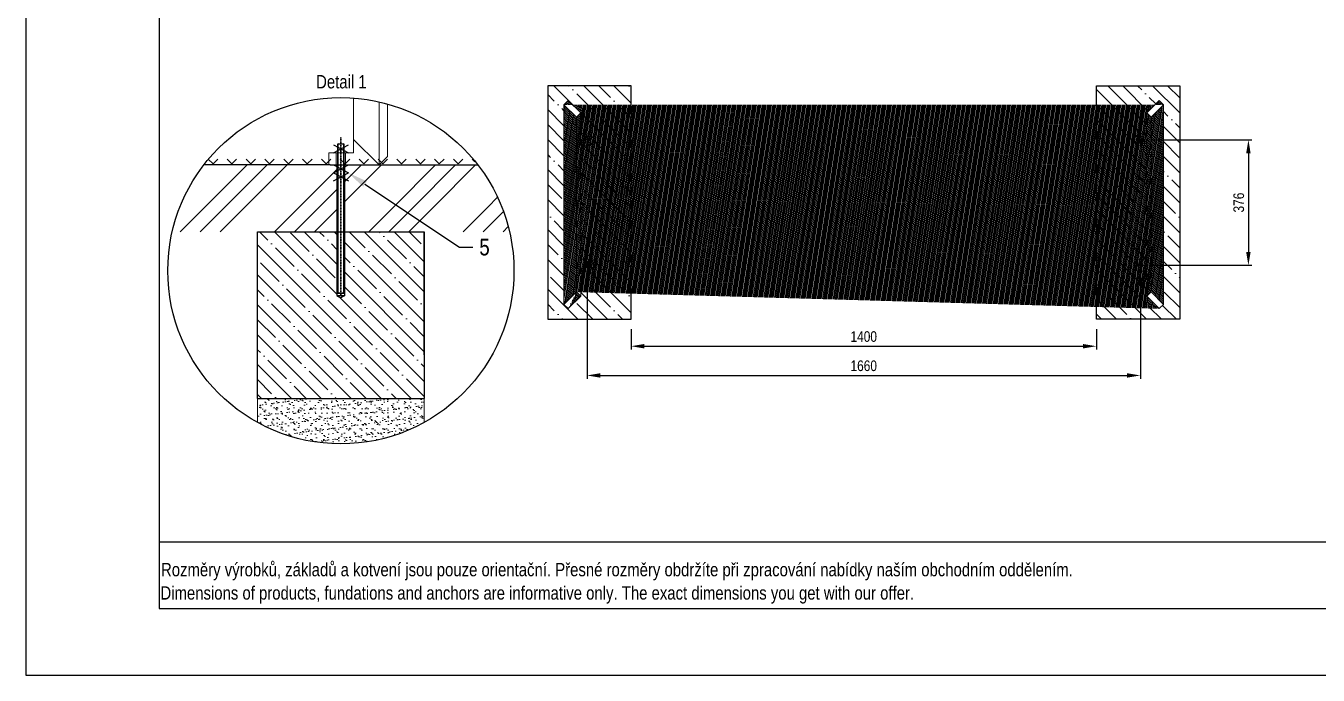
# Model space of a CAD drawing. Header units: millimetres. Extents: x 11004 to 16944, y 3085 to 7285.
# Drawn here: x 11004 to 14881, y 3085 to 5032 of the extents above; entities that cross this region are included whole.
import ezdxf
from ezdxf import colors
from ezdxf.entities.mleader import LeaderData, LeaderLine
from ezdxf.lldxf.tags import DXFTag
from ezdxf.math import Vec2, Vec3

# ---------------------------------------------------------------- set-up
doc = ezdxf.new("R2010")
doc.units = ezdxf.units.MM
doc.header["$LTSCALE"] = 0.3
doc.linetypes.add('DashDot', pattern=[15, 9, -3, 0, -3])
doc.layers.add('Nekreslit', color=6, linetype='Continuous', plot=False)
doc.layers.add('SRAFY', color=251, linetype='Continuous', lineweight=13)
doc.styles.add('SEACAD_Arial', font='arial.ttf', dxfattribs={"width": 0.8})
tags = doc.linetypes.add('HIDDEN2', pattern=[4.762499999999999, 3.175, -1.5875]).pattern_tags.tags
tags[6:7] = [DXFTag(74, 4), DXFTag(75, 0), DXFTag(340, '0'), DXFTag(46, 0.0), DXFTag(50, 0.0), DXFTag(44, 0.0), DXFTag(45, 0.0)]
tags[4:5] = [DXFTag(74, 4), DXFTag(75, 0), DXFTag(340, '0'), DXFTag(46, 0.0), DXFTag(50, 0.0), DXFTag(44, 0.0), DXFTag(45, 0.0)]
doc.dimstyles.new('ISO-25', dxfattribs={"dimtxt": 1.6, "dimasz": 2, "dimexe": 0.5, "dimexo": 1.5, "dimtad": 1, "dimdec": 0, "dimtxsty": 'SEACAD_Arial', "dimcen": 2, "dimadec": 0, "dimazin": 0, "dimtfac": 1, "dimtdec": 0, "dimtmove": 0, "dimatfit": 3, "dimfxl": 1, "dimarcsym": 0})

# ---------------------------------------------------------------- blocks, each defined once
blk = doc.blocks.new('*D160')
at = {"color": 0, "lineweight": -2, "transparency": 16777216}
for p, q in [((12819.94003731704, 4122.041347261838), (12819.94003731704, 4061.372813228973)), ((14215.90322736432, 4122.041347261838), (14215.90322736432, 4061.372813228973)), ((12859.94003731704, 4071.372813228973), (14175.90322736432, 4071.372813228973))]:
    blk.add_line(p, q, dxfattribs=at)
at = {"color": 0, "transparency": 16777216}
for points in [[(12859.94003731704, 4078.039479895639), (12859.94003731704, 4064.706146562306), (12819.94003731704, 4071.372813228973)], [(14175.90322736432, 4078.039479895639), (14175.90322736432, 4064.706146562306), (14215.90322736432, 4071.372813228973)]]:
    blk.add_solid(points, dxfattribs=at)
at = {"layer": 'Defpoints', "color": 0, "transparency": 16777216}
for p in [(12819.94003731704, 4152.041347261838), (14215.90322736432, 4152.041347261838), (14215.90322736432, 4071.372813228973)]:
    blk.add_point(p, dxfattribs=at)
at = {"color": 0, "transparency": 16777216, "insert": (13517.92163234068, 4100.211148836067), "char_height": 32, "attachment_point": 5, "style": 'SEACAD_Arial'}
blk.add_mtext('1400', dxfattribs=at)
blk = doc.blocks.new('*D161')
at = {"color": 0, "lineweight": -2, "transparency": 16777216}
for p, q in [((12687.94003731704, 4284.041347261838), (12687.94003731704, 3973.776023901546)), ((14347.90322736431, 4284.041347261838), (14347.90322736431, 3973.776023901546)), ((12727.94003731704, 3983.776023901546), (14307.90322736431, 3983.776023901546))]:
    blk.add_line(p, q, dxfattribs=at)
at = {"color": 0, "transparency": 16777216}
for points in [[(12727.94003731704, 3990.442690568213), (12727.94003731704, 3977.10935723488), (12687.94003731704, 3983.776023901546)], [(14307.90322736431, 3990.442690568213), (14307.90322736431, 3977.10935723488), (14347.90322736431, 3983.776023901546)]]:
    blk.add_solid(points, dxfattribs=at)
at = {"layer": 'Defpoints', "color": 0, "transparency": 16777216}
for p in [(12687.94003731704, 4314.041347261838), (14347.90322736431, 4314.041347261838), (14347.90322736431, 3983.776023901546)]:
    blk.add_point(p, dxfattribs=at)
at = {"color": 0, "transparency": 16777216, "insert": (13517.92163234068, 4012.61435950864), "char_height": 32, "attachment_point": 5, "style": 'SEACAD_Arial'}
blk.add_mtext('1660', dxfattribs=at)
blk = doc.blocks.new('*D162')
at = {"color": 0, "lineweight": -2, "transparency": 16777216}
for p, q in [((14377.90322736431, 4690.041347261838), (14681.87272944004, 4690.041347261838)), ((14671.87272944004, 4650.041347261838), (14671.87272944004, 4354.041347261838)), ((14377.90322736431, 4314.041347261838), (14681.87272944004, 4314.041347261838))]:
    blk.add_line(p, q, dxfattribs=at)
at = {"color": 0, "transparency": 16777216}
for points in [[(14665.20606277338, 4650.041347261838), (14678.53939610671, 4650.041347261838), (14671.87272944004, 4690.041347261838)], [(14665.20606277338, 4354.041347261838), (14678.53939610671, 4354.041347261838), (14671.87272944004, 4314.041347261838)]]:
    blk.add_solid(points, dxfattribs=at)
at = {"layer": 'Defpoints', "color": 0, "transparency": 16777216}
for p in [(14347.90322736431, 4690.041347261838), (14347.90322736431, 4314.041347261838), (14671.87272944004, 4314.041347261838)]:
    blk.add_point(p, dxfattribs=at)
at = {"color": 0, "transparency": 16777216, "insert": (14643.02347978111, 4502.041347261841), "char_height": 32, "attachment_point": 5, "rotation": 90, "style": 'SEACAD_Arial'}
blk.add_mtext('376', dxfattribs=at)

msp = doc.modelspace()

# ---------------------------------------------------------------- hatches: boundary and pattern name
at = {"layer": 'SRAFY', "lineweight": 15}
h = msp.add_hatch(dxfattribs=at)
h.set_pattern_fill('ANSI35', color=256, scale=10, angle=90)
h.set_pattern_definition([(135, (-880.8034475550776, -3680.354810905474), (-44.90128060534577, -44.90128060534576), []), (135, (-880.8034475550776, -3635.453510905474), (-44.90128060534577, -44.90128060534576), [79.375, -15.875, 0, -15.875])])
h.paths.add_polyline_path([(12819.94003731704, 4852.041347261838), (12569.94003731704, 4852.041347261838), (12569.94003731704, 4152.041347261838), (12819.94003731704, 4152.041347261838)])
h.paths.add_polyline_path([(12687.94003731704, 4672.041347261838), (12670.85172556247, 4672.041347261838, 0.4142135623730951), (12668.85172556247, 4670.041347261838), (12668.85172556247, 4334.041347261838, 0.4142135623730951), (12670.85172556247, 4332.041347261838), (12687.94003731704, 4332.041347261838, -1), (12687.94003731704, 4296.041347261838), (12670.85172556247, 4296.041347261838, 0.4142135623730951), (12668.85172556247, 4294.041347261838), (12668.85172556247, 4221.396684495063), (12631.49638741619, 4184.041346348793), (12618.76846444178, 4196.769269323195), (12618.75009254095, 4795.331796188271), (12618.76846444178, 4795.313424287437), (12631.49638741619, 4808.041347261838), (12668.85172556247, 4770.686009115569), (12668.85172556247, 4710.041347261838, 0.4142135623730951), (12670.85172556247, 4708.041347261838), (12687.94003731704, 4708.041347261838, -1)], flags=16)
h.paths.add_polyline_path([(14465.90322736432, 4852.041347261838), (14215.90322736432, 4852.041347261838), (14215.90322736432, 4152.041347261838), (14465.90322736432, 4152.041347261838)])
h.paths.add_polyline_path([(14417.07480023957, 4196.769269323195), (14404.34687726516, 4184.041346348793), (14366.99153911888, 4221.396684495063), (14366.99153911888, 4294.041347261838, 0.414213562373095), (14364.99153911888, 4296.041347261838), (14347.90322736431, 4296.041347261838, -1), (14347.90322736431, 4332.041347261838), (14364.99153911888, 4332.041347261838, 0.4142135623730951), (14366.99153911888, 4334.041347261838), (14366.99153911888, 4670.041347261838, 0.4142135623730929), (14364.99153911888, 4672.041347261838), (14347.90322736431, 4672.041347261838, -1), (14347.90322736431, 4708.041347261838), (14364.99153911888, 4708.041347261838, 0.4142135623730951), (14366.99153911888, 4710.041347261838), (14366.99153911888, 4770.686009115569), (14404.34687726516, 4808.041347261838), (14417.09317101264, 4795.295053514361)], flags=16)
at = {"layer": 'SRAFY'}
h = msp.add_hatch(dxfattribs=at)
h.set_pattern_fill('ANSI31', color=256, angle=36)
h.set_pattern_definition([(81, (0, 0), (-3.135910481389562, 0.4966794265027332), [])])
edge = h.paths.add_edge_path()
edge.add_line((12618.76846444178, 4795.313424287437), (12656.12380258806, 4757.958086141152))
edge.add_line((12668.85172556247, 4770.686009115569), (12656.12380350111, 4757.958087054212))
edge.add_line((12631.49638787272, 4808.041346805316), (12668.85172556247, 4770.686009115569))
edge.add_line((12631.49638650314, 4808.041346348793), (12618.75009366871, 4795.295053514361))
edge.add_line((12618.76846444178, 4196.769269323195), (12656.12380258806, 4234.124607469479))
edge.add_line((12631.49638650314, 4184.041347261838), (12618.75009366871, 4196.78764009627))
edge.add_line((12631.49638787272, 4184.041346805316), (12668.85172556247, 4221.396684495063))
edge.add_line((12668.85172556247, 4221.396684495063), (12656.12380350111, 4234.124606556419))
edge.add_line((14404.34687680863, 4184.041346805316), (14366.99153911888, 4221.396684495063))
edge.add_line((14366.99153911888, 4221.396684495063), (14379.71946118024, 4234.124606556419))
edge.add_line((14417.07480023957, 4196.769269323195), (14379.7194620933, 4234.124607469479))
edge.add_line((14404.34687817821, 4184.041347261838), (14417.09317101264, 4196.78764009627))
edge.add_line((14417.07480023957, 4795.313424287437), (14379.71946209329, 4757.958086141152))
edge.add_line((14366.99153911888, 4770.686009115569), (14379.71946118024, 4757.958087054212))
edge.add_line((14404.34687680863, 4808.041346805316), (14366.99153911888, 4770.686009115569))
edge.add_line((14404.34687817821, 4808.041346348793), (14417.09317101264, 4795.295053514361))
h = msp.add_hatch(dxfattribs=at)
h.set_pattern_fill('GOST_GROUND', color=256, scale=20)
h.set_pattern_definition([(45, (4470.418029167957, 245.7894039398525), (282.842712474619, -1.77635683940025e-14), [400]), (45, (4530.418029167957, 245.7894039398525), (282.842712474619, -1.77635683940025e-14), [400]), (45, (4590.418029167957, 245.7894039398525), (282.842712474619, -1.77635683940025e-14), [400])])
h.paths.add_polyline_path([(11939.40105453099, 4614.956710518768), (11917.40112915603, 4614.951198961106), (11538.46431024787, 4614.967232610546, 0.107975224985954), (11443.62106024914, 4414.66665510227), (11699.40103545759, 4414.66665510227), (11939.40105453099, 4414.66665510227)])
h.paths.add_polyline_path([(12360.3375725979, 4614.967232610546), (11981.40102043715, 4614.967232610546), (11959.40109506219, 4614.961721052883), (11959.40109506219, 4414.66665510227), (12199.40111413569, 4414.66665510227), (12455.18082259663, 4414.66665510227, 0.1079752249859539)])
h = msp.add_hatch(dxfattribs=at)
h.set_pattern_fill('TERACO', color=256, scale=20)
h.set_pattern_definition([(45, (3702.818541445688, -699.7206218558322), (-28.2842712474619, 28.2842712474619), [20, -20]), (135, (3759.387083845688, -699.7206218558322), (-28.2842712474619, -28.2842712474619), [20, -20])])
h.paths.add_polyline_path([(11547.59044656495, 4614.937673487916), (11547.59044656495, 4637.965560690071), (12351.20734637271, 4637.965560690071), (12351.20734637271, 4614.947673487916)])
h = msp.add_hatch(dxfattribs=at)
h.set_pattern_fill('ANSI35', color=256, scale=10, angle=90)
h.set_pattern_definition([(135, (0, 0), (-44.90128060534577, -44.90128060534576), []), (135, (2.749411666127753e-15, 44.90130000000001), (-44.90128060534577, -44.90128060534576), [79.375, -15.875, 0, -15.875])])
h.paths.add_polyline_path([(11937.40105453099, 4414.66665510227), (11699.40103545759, 4414.66665510227), (11699.40103545759, 3914.66658953717), (12199.40111413569, 3914.66658953717), (12199.40111413569, 4414.66665510227), (11961.40109506219, 4414.66665510227), (11961.40109506219, 4223.666656294368), (11949.40107479659, 4216.738441363744), (11937.40105453099, 4223.666656294368)])
h = msp.add_hatch(dxfattribs=at)
h.set_pattern_fill('AR-SAND', color=256, scale=0.5, angle=9.362000000000001e-06)
h.set_pattern_definition([(37.500009362, (4470.418029167957, 245.7894039398525), (-0.8000196464424799, 24.47066173574606), [0, -19.304, 0, -21.59, 0, -20.6375]), (7.500009362000009, (4470.418029167957, 245.7894039398525), (22.47615830052032, 35.84125870097132), [0, -10.41399999999999, 0, -17.39899999999998, 0, -6.667499999999995]), (327.500009362, (4454.797029167957, 245.7894013874167), (39.54961850033074, 0.0718656962449597), [0, -6.349999999999994, 0, -22.85999999999998, 0, -29.84499999999998]), (317.500009362, (4454.797029167957, 245.7894013874167), (38.17782080230714, 11.14647240103001), [0, -3.175, 0, -14.986, 0, -17.145])])
h.paths.add_polyline_path([(11699.40103545759, 3914.66658953717), (11699.40103545759, 3842.836793041798, 0.2566589546228005), (12199.40111413569, 3842.836939623995), (12199.40111413569, 3914.66658953717)])

# ---------------------------------------------------------------- linework, layer by layer
at = {"lineweight": 15}
for p, q in [((11987.57769830572, 4815.486546796314), (11987.57769830572, 4691.334764978684)), ((12631.49638650314, 4808.041346348793), (12618.75009366871, 4795.295053514361)), ((12631.49638787272, 4808.041346805316), (12668.85172556247, 4770.686009115569)), ((14404.34687680863, 4808.041346805316), (14366.99153911888, 4770.686009115569)), ((14404.34687817821, 4808.041346348793), (14417.09317101264, 4795.295053514361)), ((12063.94522895795, 4804.097182886116), (12063.94522884777, 4614.967232610546)), ((12089.4340076883, 4797.648178230513), (12089.43781634274, 4640.45981827941)), ((12618.75009366871, 4795.295053514361), (12618.76846444178, 4196.769269323195)), ((12618.76846444178, 4795.313424287437), (12656.12380258806, 4757.958086141152)), ((12668.85172556247, 4770.686009115569), (12656.12380350111, 4757.958087054212)), ((12668.85172556247, 4770.686009115569), (12668.85172556247, 4221.396684495063)), ((14366.99153911888, 4770.686009115569), (14366.99153911888, 4221.396684495063)), ((14366.99153911888, 4770.686009115569), (14379.71946118024, 4757.958087054212)), ((14417.07480023957, 4795.313424287437), (14379.71946209329, 4757.958086141152)), ((14417.09317101264, 4795.295053514361), (14417.07480023957, 4196.769269323195)), ((12656.123800757, 4757.958087972205), (12656.12380258805, 4234.12460929557)), ((14379.71946392435, 4757.958087972205), (14379.7194620933, 4234.12460929557)), ((12063.94522793472, 4614.9672316975), (11987.57769647962, 4691.334763152593)), ((11987.57769830572, 4691.334764978684), (11987.57769830572, 4650.967232610546)), ((12687.94003731704, 4708.041347261838), (12670.85172556247, 4708.041347261838)), ((14347.90322736431, 4708.041347261838), (14364.99153911888, 4708.041347261838)), ((11941.00102606388, 4678.633053556845), (11941.00102606388, 4229.66664938027)), ((11957.80097451779, 4229.66664938027), (11957.80097451779, 4678.633053556845)), ((12687.94003731704, 4672.041347261838), (12670.85172556247, 4672.041347261838)), ((14347.90322736431, 4672.041347261838), (14364.99153911888, 4672.041347261838)), ((11987.57769830572, 4650.967232610546), (11913.40107479659, 4650.967232610546)), ((11913.40107479659, 4650.967232610546), (11913.40107479659, 4614.967232610546)), ((12063.94523067387, 4614.967232610546), (11913.40107479659, 4614.967232610546)), ((11935.40107479659, 4650.967232610546), (11935.40107479659, 4614.967232610546)), ((11963.40107479659, 4650.967232610546), (11963.40107479659, 4614.967232610546)), ((12099.40900221435, 4614.967232610546), (11999.40900221435, 4614.967232610546)), ((12063.94523067387, 4614.967232610546), (12089.43781634274, 4640.45981827941)), ((12687.94003731704, 4332.041347261838), (12670.85172556247, 4332.041347261838)), ((14347.90322736431, 4332.041347261838), (14364.99153911888, 4332.041347261838)), ((12687.94003731704, 4296.041347261838), (12670.85172556247, 4296.041347261838)), ((14347.90322736431, 4296.041347261838), (14364.99153911888, 4296.041347261838)), ((12618.76846444178, 4196.769269323195), (12656.12380258806, 4234.124607469479)), ((12668.85172556247, 4221.396684495063), (12656.12380350111, 4234.124606556419)), ((14366.99153911888, 4221.396684495063), (14379.71946118024, 4234.124606556419)), ((14417.07480023957, 4196.769269323195), (14379.7194620933, 4234.124607469479)), ((12631.49638650314, 4184.041347261838), (12618.75009366871, 4196.78764009627)), ((12631.49638787272, 4184.041346805316), (12668.85172556247, 4221.396684495063)), ((14404.34687680863, 4184.041346805316), (14366.99153911888, 4221.396684495063)), ((14404.34687817821, 4184.041347261838), (14417.09317101264, 4196.78764009627))]:
    msp.add_line(p, q, dxfattribs=at)
at = {"linetype": 'DashDot', "lineweight": 30}
msp.add_line((11949.40107479663, 4225.217813076988), (11949.40107479663, 4698.587815710431), dxfattribs=at)
at = {"color": 0, "linetype": 'DashDot', "ltscale": 0.1}
for p, q in [((12687.94003731704, 4702.541347261838), (12687.94003731704, 4677.541347261838)), ((14347.90322736431, 4702.541347261838), (14347.90322736431, 4677.541347261838)), ((12700.44003731704, 4690.041347261838), (12675.44003731704, 4690.041347261838)), ((14335.40322736431, 4690.041347261838), (14360.40322736431, 4690.041347261838)), ((12700.44003731704, 4314.041347261838), (12675.44003731704, 4314.041347261838)), ((12687.94003731704, 4326.541347261838), (12687.94003731704, 4301.541347261838)), ((14335.40322736431, 4314.041347261838), (14360.40322736431, 4314.041347261838)), ((14347.90322736431, 4326.541347261838), (14347.90322736431, 4301.541347261838))]:
    msp.add_line(p, q, dxfattribs=at)
for p, q in [((11926.90107479659, 4674.967232610546), (11971.90107479659, 4650.967232610546)), ((11926.90107479659, 4650.967232610546), (11971.90107479659, 4674.967232610546)), ((11939.40108838649, 4677.033078626645), (11939.40108838648, 4231.26666156347)), ((11941.00102606388, 4678.633053556845), (11957.80097451779, 4678.633053556845)), ((11959.40106120679, 4231.26666156347), (11959.40106120678, 4677.033078626645)), ((11917.41698399155, 4614.967232610546), (11538.46431024787, 4614.967232610546)), ((11917.41698399155, 4614.967232610546), (12360.3375725979, 4614.967232610545)), ((11926.90107479659, 4614.967232610545), (11971.90107479659, 4590.967232610545)), ((11926.90107479659, 4590.967232610545), (11971.90107479659, 4614.967232610545)), ((11935.40107479659, 4614.967232610546), (11963.40107479659, 4614.967232610546)), ((11981.40102043715, 4614.967232610546), (12360.3375725979, 4614.967232610546)), ((11926.90107479659, 4590.967232610545), (11971.90107479659, 4566.967232610545)), ((11926.90107479659, 4566.967232610545), (11971.90107479659, 4590.967232610545)), ((11937.40105453099, 4223.666656294368), (11949.40107479659, 4216.738441363744)), ((11961.40109506219, 4223.666656294368), (11949.40107479659, 4216.738441363744))]:
    msp.add_line(p, q)
at = {"linetype": 'HIDDEN2'}
for p, q in [((11941.00102606388, 4678.633053556845), (11939.40108838649, 4677.033078626645)), ((11959.40106120679, 4677.033078626645), (11939.40108838649, 4677.033078626645)), ((11959.40106120679, 4677.033078626645), (11957.80097451779, 4678.633053556845)), ((11937.40105453099, 4614.928438632893), (11937.40105453099, 4414.66665510227)), ((11939.40105453099, 4614.949194754926), (11939.40105453099, 4614.929227198926)), ((11959.40109506219, 4614.929227198926), (11959.40109506219, 4614.949194754926)), ((11961.40109506219, 4414.66665510227), (11961.40109506219, 4614.967232610546)), ((11937.40105453099, 4414.66665510227), (11937.40105453099, 4223.666656294368)), ((11961.40109506219, 4223.666656294368), (11961.40109506219, 4414.66665510227)), ((11939.40108838649, 4231.26666156347), (11959.40106120679, 4231.26666156347)), ((11939.40108838649, 4231.26666156347), (11941.00102606388, 4229.66664938027)), ((11949.40107479659, 4229.66664938027), (11941.00102606388, 4229.66664938027)), ((11957.80097451779, 4229.66664938027), (11949.40107479659, 4229.66664938027)), ((11957.80097451779, 4229.66664938027), (11959.40106120679, 4231.26666156347)), ((11937.40105453099, 4223.666656294368), (11961.40109506219, 4223.666656294368))]:
    msp.add_line(p, q, dxfattribs=at)
at = {"linetype": 'Continuous'}
for p, q in [((11699.40103545759, 3914.66658953717), (11699.40103545759, 4414.66665510227)), ((11699.40103545759, 4414.66665510227), (12199.40111413569, 4414.66665510227)), ((12199.40111413569, 4414.66665510227), (12199.40111413569, 3914.66658953717)), ((12199.40111413569, 4293.66664794977), (12199.40111413569, 4413.66664794977)), ((12199.40111413569, 4045.39655389097), (12199.40111413569, 4413.66664794977)), ((11699.40103545759, 3914.66658953717), (12199.40111413569, 3914.66658953717))]:
    msp.add_line(p, q, dxfattribs=at)
for points in [[(12569.94003731704, 4152.041347261838), (12819.94003731704, 4152.041347261838), (12819.94003731704, 4852.041347261838), (12569.94003731704, 4852.041347261838)], [(14465.90322736432, 4152.041347261838), (14215.90322736432, 4152.041347261838), (14215.90322736432, 4852.041347261838), (14465.90322736432, 4852.041347261838)]]:
    msp.add_lwpolyline(points, close=True)
msp.add_circle((11949.40094142289, 4297.782189288469), 519.1100717080149, dxfattribs=at)
at = {"lineweight": 15}
for centre in [(12687.94003731704, 4690.041347261838), (14347.90322736431, 4690.041347261838), (12687.94003731704, 4314.041347261838), (14347.90322736431, 4314.041347261838)]:
    msp.add_circle(centre, 7, dxfattribs=at)
for centre, radius, start, end in [((12670.85172556247, 4710.041347261838), 2, 180, 270), ((12687.94003731704, 4690.041347261838), 18, 270, 90), ((14347.90322736431, 4690.041347261838), 18, 90, 270), ((14364.99153911888, 4710.041347261838), 2, 270, 0), ((12670.85172556247, 4670.041347261838), 2, 90, 180), ((14364.99153911888, 4670.041347261838), 2, 0, 90), ((12670.85172556247, 4334.041347261838), 2, 180, 270), ((12687.94003731704, 4314.041347261838), 18, 270, 90), ((14347.90322736431, 4314.041347261838), 18, 90, 270), ((14364.99153911888, 4334.041347261838), 2, 270, 0), ((12670.85172556247, 4294.041347261838), 2, 90, 180), ((14364.99153911888, 4294.041347261838), 2, 0, 90)]:
    msp.add_arc(centre, radius, start, end, dxfattribs=at)
at = {"layer": 'Nekreslit'}
msp.add_line((11404.4084726781, 3485.28304452452), (15444.4084726781, 3485.28304452452), dxfattribs=at)
for points in [[(11004.4084726781, 3085.28304452452), (16944.4084726781, 3085.28304452452), (16944.4084726781, 7285.28304452452), (11004.4084726781, 7285.28304452452)], [(11404.4084726781, 3285.28304452452), (15444.4084726781, 3285.28304452452), (15444.4084726781, 6885.28304452452), (11404.4084726781, 6885.28304452452)]]:
    msp.add_lwpolyline(points, close=True, dxfattribs=at)
at = {"layer": 'SRAFY'}
for p, q in [((11699.40103545759, 3914.66658953717), (12199.40111413569, 3914.66658953717)), ((11699.40103545759, 3914.66658953717), (11699.40103545759, 3842.836793041798)), ((12199.40111413569, 3914.66658953717), (12199.40111413569, 3842.836939623996))]:
    msp.add_line(p, q, dxfattribs=at)

# ---------------------------------------------------------------- texts
at = {"style": 'SEACAD_Arial', "width": 0.8}
for s, p in [('Rozměry výrobků, základů a kotvení jsou pouze orientační. Přesné rozměry obdržíte při zpracování nabídky naším obchodním oddělením.', (11409.83672011013, 3381.627208643401)), ('Dimensions of products, fundations and anchors are informative only. The exact dimensions you get with our offer.', (11408.22117924268, 3311.743398272525))]:
    msp.add_text(s, height=39.99820820429695, dxfattribs=at).set_placement(p)
at = {"insert": (11875.19757603731, 4884.36015852295), "char_height": 40, "attachment_point": 1, "style": 'SEACAD_Arial'}
msp.add_mtext_dynamic_manual_height_columns('Detail 1', width=226.121224998973, gutter_width=200, heights=[0], dxfattribs=at)

# ---------------------------------------------------------------- dimensions: what is measured, and where the dimension line sits
dim = msp.add_linear_dim(base=(14671.87272944004, 4314.041347261838), p1=(14347.90322736431, 4690.041347261838), p2=(14347.90322736431, 4314.041347261838), angle=90, dimstyle='ISO-25')
dim.commit()
dim.dimension.update_dxf_attribs({"geometry": '*D162', "text_midpoint": (14643.02347978111, 4502.041347261841)})
dim = msp.add_linear_dim(base=(14347.90322736431, 3983.776023901546), p1=(12687.94003731704, 4314.041347261838), p2=(14347.90322736431, 4314.041347261838), dimstyle='ISO-25')
dim.commit()
dim.dimension.update_dxf_attribs({"geometry": '*D161', "text_midpoint": (13517.92163234068, 4012.61435950864)})
dim = msp.add_linear_dim(base=(14215.90322736432, 4071.372813228973), p1=(12819.94003731704, 4152.041347261838), p2=(14215.90322736432, 4152.041347261838), dimstyle='ISO-25', override={"dimrnd": 10})
dim.commit()
dim.dimension.update_dxf_attribs({"geometry": '*D160', "text_midpoint": (13517.92163234068, 4100.211148836067)})

# ---------------------------------------------------------------- leaders
ml = msp.add_multileader_mtext('Standard')
ml.set_content('5', color=256, style='SEACAD_Arial')
ml.set_leader_properties()
ml.build(insert=Vec2(0, 0))
ml.multileader.update_dxf_attribs({"dogleg_length": 2, "arrow_head_size": 60, "scale": 20})
ctx = ml.context
ctx.base_point, ctx.scale, ctx.char_height, ctx.arrow_head_size, ctx.landing_gap_size, ctx.plane_origin = Vec3(12344.82025257717, 4368.177497552134), 20, 50, 60, 20, Vec3(11834.10406180548, 4505.925339689631)
notes = []
notes.append((ctx, [(0, (1, 1, 0), (12304.82025257717, 4368.177497552134), (1, 0), 40, [(0, [(11971.90107479659, 4590.967232610545)], 0, [])])]))
ctx.mtext.insert, ctx.mtext.flow_direction = Vec3(12364.82025257717, 4393.603827702202), 5
for ctx, leaders in notes:
    for number, flags, end, landing, length, lines in leaders:
        leader = LeaderData()
        leader.index, (leader.has_last_leader_line, leader.has_dogleg_vector, leader.attachment_direction) = number, flags
        leader.last_leader_point, leader.dogleg_vector, leader.dogleg_length = Vec3(end), Vec3(landing), length
        for number, points, colour, breaks in lines:
            line = LeaderLine()
            line.index, line.vertices, line.color, line.breaks = number, Vec3.list(points), colors.encode_raw_color(colour), breaks
            leader.lines.append(line)
        ctx.leaders.append(leader)

doc.saveas('drawing.dxf')
